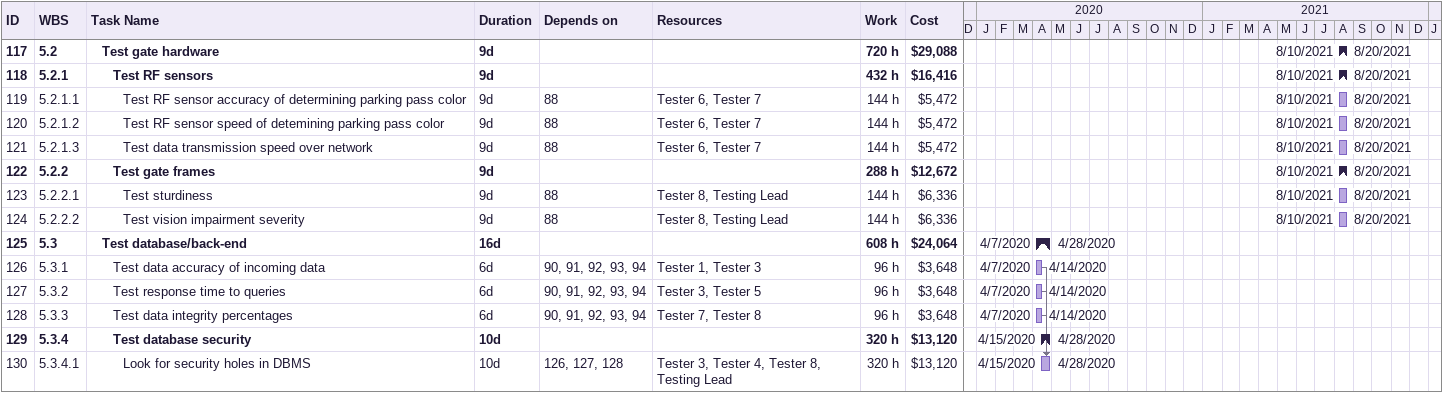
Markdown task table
| ID | WBS | Task | Duration | Start | Finish | Predecessors | Resources | Work (h) | Cost ($) |
|---|---|---|---|---|---|---|---|---|---|
| 117 | 5.2 | **Test gate hardware** | 9d | 2021-08-10 | 2021-08-20 |  |  | 720 | 29088 |
| 118 | 5.2.1 | **Test RF sensors** | 9d | 2021-08-10 | 2021-08-20 |  |  | 432 | 16416 |
| 119 | 5.2.1.1 | Test RF sensor accuracy of determining parking pass color | 9d | 2021-08-10 | 2021-08-20 | 88 | Tester 6, Tester 7 | 144 | 5472 |
| 120 | 5.2.1.2 | Test RF sensor speed of detemining parking pass color | 9d | 2021-08-10 | 2021-08-20 | 88 | Tester 6, Tester 7 | 144 | 5472 |
| 121 | 5.2.1.3 | Test data transmission speed over network | 9d | 2021-08-10 | 2021-08-20 | 88 | Tester 6, Tester 7 | 144 | 5472 |
| 122 | 5.2.2 | **Test gate frames** | 9d | 2021-08-10 | 2021-08-20 |  |  | 288 | 12672 |
| 123 | 5.2.2.1 | Test sturdiness | 9d | 2021-08-10 | 2021-08-20 | 88 | Tester 8, Testing Lead | 144 | 6336 |
| 124 | 5.2.2.2 | Test vision impairment severity | 9d | 2021-08-10 | 2021-08-20 | 88 | Tester 8, Testing Lead | 144 | 6336 |
| 125 | 5.3 | **Test database/back-end** | 16d | 2020-04-07 | 2020-04-28 |  |  | 608 | 24064 |
| 126 | 5.3.1 | Test data accuracy of incoming data | 6d | 2020-04-07 | 2020-04-14 | 90, 91, 92, 93, 94 | Tester 1, Tester 3 | 96 | 3648 |
| 127 | 5.3.2 | Test response time to queries | 6d | 2020-04-07 | 2020-04-14 | 90, 91, 92, 93, 94 | Tester 3, Tester 5 | 96 | 3648 |
| 128 | 5.3.3 | Test data integrity percentages | 6d | 2020-04-07 | 2020-04-14 | 90, 91, 92, 93, 94 | Tester 7, Tester 8 | 96 | 3648 |
| 129 | 5.3.4 | **Test database security** | 10d | 2020-04-15 | 2020-04-28 |  |  | 320 | 13120 |
| 130 | 5.3.4.1 | Look for security holes in DBMS | 10d | 2020-04-15 | 2020-04-28 | 126, 127, 128 | Tester 3, Tester 4, Tester 8, Testing Lead | 320 | 13120 |
